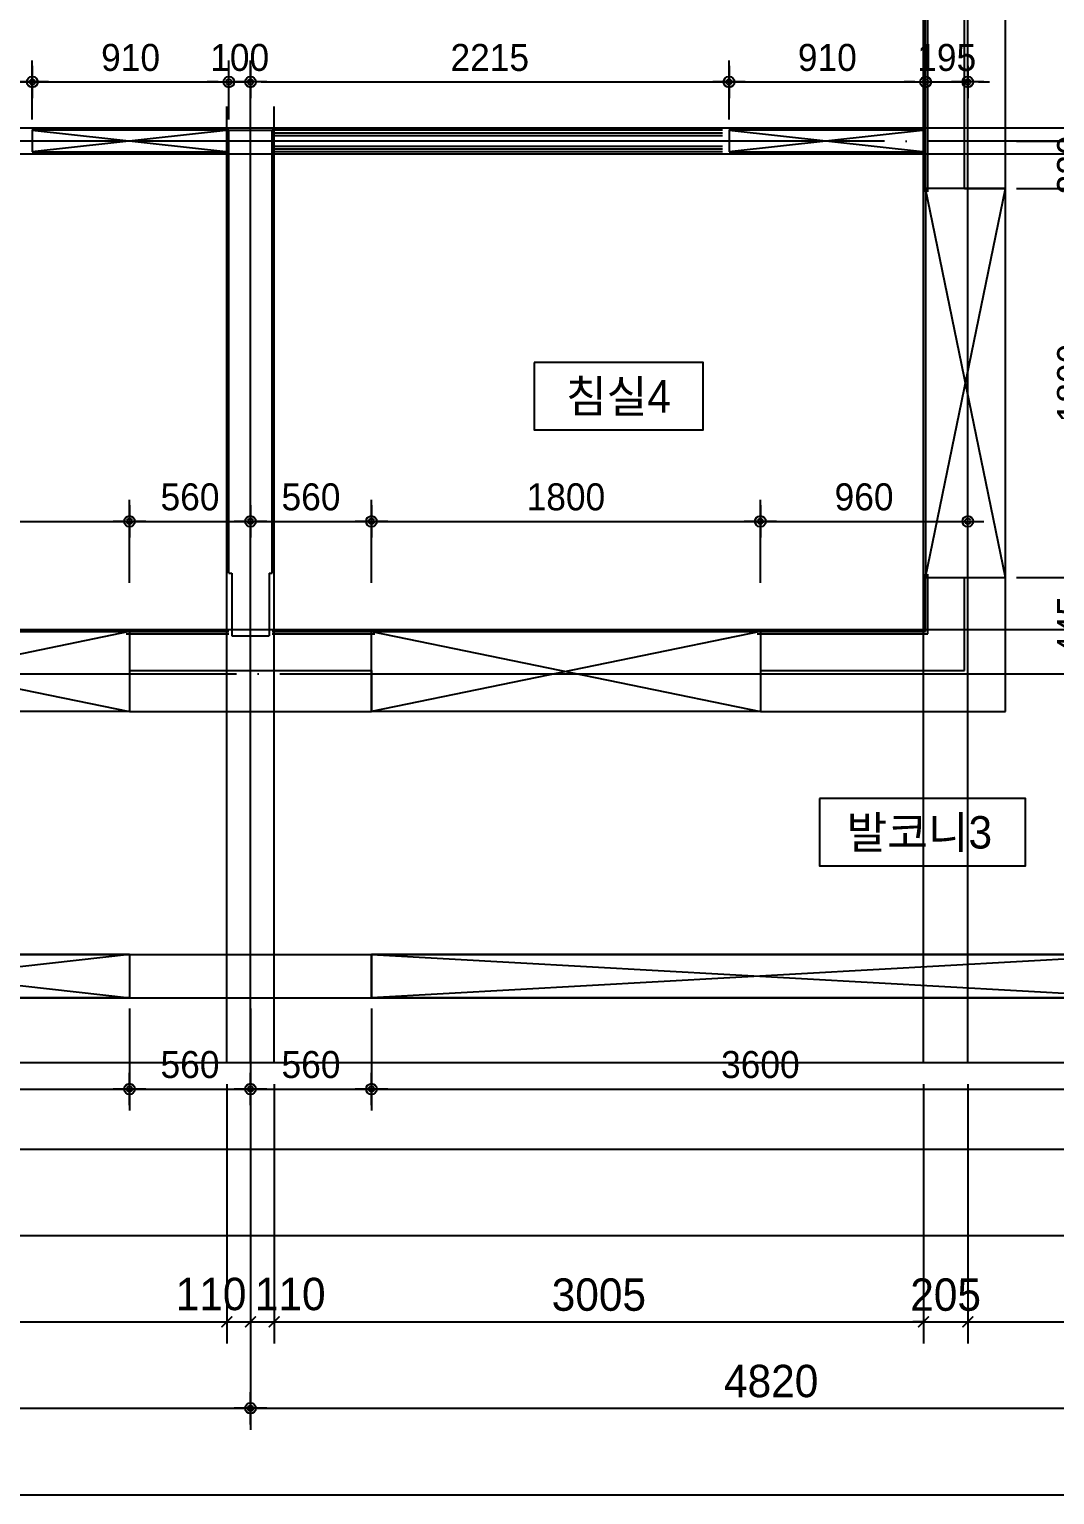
# Model space of a CAD drawing. Header units: millimetres. Extents: x 0 to 92204, y -190080 to 23760.
# Drawn here: x 24205 to 28951, y -183313 to -176531 of the extents above; entities that cross this region are included whole.
import ezdxf
from ezdxf.enums import TextEntityAlignment as Align

# ---------------------------------------------------------------- set-up
doc = ezdxf.new("R2010")
doc.units = ezdxf.units.MM
doc.header["$LTSCALE"] = 100
doc.linetypes.add('AUDIT_D_220706163347-0', pattern=[0])
doc.linetypes.add('CEN', pattern=[62, 60, -1, 0, -1])
doc.layers.get('defpoints').update_dxf_attribs({"color": 139})
for name, color, linetype in [('AA-XXXX-DIMS', 7, 'Continuous'), ('CEN_CON', 1, 'CEN'), ('CEN_WALL', 12, 'CEN'), ('CONC', 2, 'Continuous'), ('DIM', 7, 'AUDIT_D_220706163347-0'), ('ELE3_CON', 7, 'Continuous'), ('MC', 135, 'Continuous'), ('WAL', 3, 'Continuous'), ('WAL_DRY', 7, 'Continuous'), ('실명', 3, 'AUDIT_D_220706163347-0'), ('실명박스', 7, 'AUDIT_D_220706163347-0'), ('창호-open', 4, 'Continuous')]:
    doc.layers.add(name, color=color, linetype=linetype)
doc.styles.add('HAUD01', font='Dotum.ttf')
doc.styles.add('돋움', font='Dotum.ttf')
doc.styles.add('맑은고딕', font='malgun.ttf', dxfattribs={"width": 0.9})
doc.dimstyles.new('DIM-50', dxfattribs={"dimscale": 50, "dimtxt": 3, "dimasz": 1, "dimexe": 2, "dimexo": 2, "dimgap": 1, "dimtad": 1, "dimdec": 0, "dimzin": 0, "dimdsep": 46, "dimtxsty": '맑은고딕', "dimblk1": 'DIMDOT', "dimblk2": 'DIMDOT', "dimsah": 1, "dimcen": 0.09, "dimdle": 2, "dimclrd": 7, "dimclre": 7, "dimclrt": 3, "dimadec": 0, "dimazin": 0, "dimtfac": 1, "dimtdec": 0, "dimtix": 1, "dimtmove": 2, "dimatfit": 3, "dimldrblk": 'DIMDOT', "dimfxl": 1, "dimtolj": 1, "dimtzin": 0, "dimarcsym": 0})
doc.dimstyles.new('MCDIM-50', dxfattribs={"dimscale": 50, "dimtxt": 3, "dimasz": 1, "dimexe": 2, "dimexo": 2, "dimgap": 1, "dimtad": 1, "dimdec": 0, "dimzin": 0, "dimdsep": 46, "dimtxsty": '맑은고딕', "dimblk1": 'ARCHTICK', "dimblk2": 'ARCHTICK', "dimsah": 1, "dimcen": 0.09, "dimdle": 2, "dimclrd": 7, "dimclre": 7, "dimclrt": 3, "dimadec": 0, "dimazin": 0, "dimtfac": 1, "dimtdec": 0, "dimtix": 1, "dimtmove": 2, "dimatfit": 3, "dimldrblk": 'ARCHTICK', "dimfxl": 1, "dimtolj": 1, "dimtzin": 0, "dimarcsym": 0})
doc.dimstyles.new('내부100', dxfattribs={"dimscale": 50, "dimtxt": 2.5, "dimasz": 1, "dimexe": 2, "dimexo": 1, "dimgap": 1, "dimtad": 1, "dimdec": 0, "dimzin": 0, "dimdsep": 46, "dimtxsty": '돋움', "dimblk1": 'DIMDOT', "dimblk2": 'DIMDOT', "dimsah": 1, "dimcen": 0.09, "dimdle": 2, "dimclrd": 7, "dimclre": 7, "dimclrt": 3, "dimadec": 0, "dimazin": 0, "dimtfac": 1, "dimtdec": 0, "dimtix": 1, "dimtmove": 2, "dimatfit": 3, "dimldrblk": 'DIMDOT', "dimfxl": 1, "dimtolj": 1, "dimtzin": 0, "dimarcsym": 0})

# ---------------------------------------------------------------- blocks, each defined once
blk = doc.blocks.new('U-131B(기본)', base_point=(-85340.5, -187585.7))
at = {"layer": 'CEN_CON'}
for p, q in [((-64645.5, -187885.7), (-64645.5, -183460.7)), ((-70710.5, -187585.7), (-55510.5, -187585.7))]:
    blk.add_line(p, q, dxfattribs=at)
at = {"layer": 'CEN_WALL'}
for p, q in [((-61325.5, -187885.7), (-61325.5, -178535.7)), ((-55510.5, -183620.7), (-70710.5, -183620.7)), ((-70710.5, -186085.7), (-55510.5, -186085.7))]:
    blk.add_line(p, q, dxfattribs=at)
at = {"layer": 'CONC'}
for p, q in [((-64745.5, -185620.7), (-64745.5, -183570.7)), ((-64745.5, -183570.7), (-64545.5, -183570.7)), ((-64545.5, -185620.7), (-64545.5, -183570.7)), ((-64745.5, -185620.7), (-64732.5, -185620.7)), ((-64732.5, -185620.7), (-64732.5, -185910.7)), ((-64558.5, -185620.7), (-64558.5, -185910.7)), ((-64558.5, -185620.7), (-64545.5, -185620.7)), ((-64732.5, -185910.7), (-64558.5, -185910.7)), ((-65205.5, -187385.7), (-64085.5, -187385.7)), ((-65205.5, -187385.7), (-65205.5, -187585.7)), ((-64085.5, -187385.7), (-64085.5, -187585.7)), ((-65205.5, -187585.7), (-64085.5, -187585.7))]:
    blk.add_line(p, q, dxfattribs=at)
at = {"layer": 'ELE3_CON'}
for p, q in [((-65205.5, -187385.7), (-67005.5, -187385.7)), ((-60485.5, -187385.7), (-64085.5, -187385.7))]:
    blk.add_line(p, q, dxfattribs=at)
at = {"layer": 'MC'}
for p, q in [((-61530.5, -187885.7), (-61530.5, -178535.7)), ((-64755.5, -187885.7), (-64755.5, -183460.7)), ((-64535.5, -187885.7), (-64535.5, -183460.7)), ((-55510.5, -183560.7), (-70710.5, -183560.7)), ((-55510.5, -183680.7), (-70710.5, -183680.7)), ((-70710.5, -185880.7), (-55510.5, -185880.7))]:
    blk.add_line(p, q, dxfattribs=at)
at = {"layer": 'WAL'}
for p, q in [((-61340.5, -183840.7), (-61340.5, -181550.7)), ((-61150.5, -183840.7), (-61150.5, -181550.7)), ((-61340.5, -183840.7), (-61150.5, -183840.7)), ((-61340.5, -186070.7), (-61340.5, -185640.7)), ((-61340.5, -185640.7), (-61150.5, -185640.7)), ((-61150.5, -186260.7), (-61150.5, -185640.7)), ((-65205.5, -186070.7), (-64085.5, -186070.7)), ((-65205.5, -186070.7), (-65205.5, -186260.7)), ((-64085.5, -186070.7), (-64085.5, -186260.7)), ((-62285.5, -186070.7), (-61340.5, -186070.7)), ((-62285.5, -186070.7), (-62285.5, -186260.7)), ((-65205.5, -186260.7), (-64085.5, -186260.7)), ((-62285.5, -186260.7), (-61150.5, -186260.7))]:
    blk.add_line(p, q, dxfattribs=at)
at = {"layer": 'WAL_DRY'}
for p, q in [((-61520.5, -183855.7), (-61520.5, -181535.7)), ((-61510.5, -183855.7), (-61510.5, -181535.7)), ((-62460.5, -183570.7), (-64545.5, -183570.7)), ((-62460.5, -183583.2), (-64545.5, -183583.2)), ((-62460.5, -183595.7), (-64545.5, -183595.7)), ((-62460.5, -183645.7), (-64545.5, -183645.7)), ((-62460.5, -183658.2), (-64545.5, -183658.2)), ((-62460.5, -183670.7), (-64545.5, -183670.7)), ((-61520.5, -185890.7), (-61520.5, -185625.7)), ((-61510.5, -185900.7), (-61510.5, -185625.7)), ((-65220.5, -185890.7), (-64745.5, -185890.7)), ((-65220.5, -185900.7), (-64745.5, -185900.7)), ((-64545.5, -185890.7), (-64070.5, -185890.7)), ((-64545.5, -185900.7), (-64070.5, -185900.7)), ((-62300.5, -185890.7), (-61520.5, -185890.7)), ((-62300.5, -185900.7), (-61510.5, -185900.7))]:
    blk.add_line(p, q, dxfattribs=at)
blk = doc.blocks.new('DIMDOT')
at = {"layer": 'AA-XXXX-DIMS'}
for p, q in [((0, -1.5), (0, 1.5)), ((-1.5, 0), (1.5, 0))]:
    blk.add_line(p, q, dxfattribs=at)
for radius in [0.5, 0.25]:
    blk.add_circle((0, 0), radius, dxfattribs=at)
blk = doc.blocks.new('*D2545')
at = {"layer": 'defpoints', "color": 0, "transparency": 16777216}
for p in [(22358.8, -205073.2), (25228.8, -205073.2), (25228.8, -206673.2)]:
    blk.add_point(p, dxfattribs=at)
at = {"layer": 'DIM', "color": 7, "lineweight": -2, "transparency": 16777216}
for p, q in [((22358.8, -205173.2), (22358.8, -206773.2)), ((25228.8, -205173.2), (25228.8, -206773.2)), ((22408.8, -206673.2), (25178.8, -206673.2))]:
    blk.add_line(p, q, dxfattribs=at)
at = {"layer": 'DIM', "color": 7, "lineweight": -2, "transparency": 16777216, "xscale": 50, "yscale": 50, "zscale": 50, "rotation": 180}
blk.add_blockref('DIMDOT', (22358.8, -206673.2), dxfattribs=at)
at = {"layer": 'DIM', "color": 7, "lineweight": -2, "transparency": 16777216, "xscale": 50, "yscale": 50, "zscale": 50}
blk.add_blockref('DIMDOT', (25228.8, -206673.2), dxfattribs=at)
at = {"layer": 'DIM', "color": 3, "transparency": 16777216, "insert": (23793.8, -206548.1), "char_height": 150, "attachment_point": 5, "style": 'HAUD01'}
blk.add_mtext('\\A1;2870', dxfattribs=at)
blk = doc.blocks.new('*D2546')
at = {"layer": 'defpoints', "color": 0, "transparency": 16777216}
for p in [(25228.8, -205073.2), (30048.8, -205073.2), (30048.8, -206673.2)]:
    blk.add_point(p, dxfattribs=at)
at = {"layer": 'DIM', "color": 7, "lineweight": -2, "transparency": 16777216}
for p, q in [((25228.8, -205173.2), (25228.8, -206773.2)), ((30048.8, -205173.2), (30048.8, -206773.2)), ((25278.8, -206673.2), (29998.8, -206673.2))]:
    blk.add_line(p, q, dxfattribs=at)
at = {"layer": 'DIM', "color": 7, "lineweight": -2, "transparency": 16777216, "xscale": 50, "yscale": 50, "zscale": 50, "rotation": 180}
blk.add_blockref('DIMDOT', (25228.8, -206673.2), dxfattribs=at)
at = {"layer": 'DIM', "color": 7, "lineweight": -2, "transparency": 16777216, "xscale": 50, "yscale": 50, "zscale": 50}
blk.add_blockref('DIMDOT', (30048.8, -206673.2), dxfattribs=at)
at = {"layer": 'DIM', "color": 3, "transparency": 16777216, "insert": (27638.8, -206548.1), "char_height": 150, "attachment_point": 5, "style": 'HAUD01'}
blk.add_mtext('\\A1;4820', dxfattribs=at)
blk = doc.blocks.new('*D2548')
at = {"layer": 'defpoints', "color": 0, "transparency": 16777216}
for p in [(4533.8, -205073.2), (30048.8, -205073.2), (30048.8, -207073.2)]:
    blk.add_point(p, dxfattribs=at)
at = {"layer": 'DIM', "color": 7, "lineweight": -2, "transparency": 16777216}
for p, q in [((4533.8, -205173.2), (4533.8, -207173.2)), ((30048.8, -205173.2), (30048.8, -207173.2)), ((4583.8, -207073.2), (29998.8, -207073.2))]:
    blk.add_line(p, q, dxfattribs=at)
at = {"layer": 'DIM', "color": 7, "lineweight": -2, "transparency": 16777216, "xscale": 50, "yscale": 50, "zscale": 50, "rotation": 180}
blk.add_blockref('DIMDOT', (4533.8, -207073.2), dxfattribs=at)
at = {"layer": 'DIM', "color": 7, "lineweight": -2, "transparency": 16777216, "xscale": 50, "yscale": 50, "zscale": 50}
blk.add_blockref('DIMDOT', (30048.8, -207073.2), dxfattribs=at)
at = {"layer": 'DIM', "color": 3, "transparency": 16777216, "insert": (17291.3, -206948.1), "char_height": 150, "attachment_point": 5, "style": 'HAUD01'}
blk.add_mtext('\\A1;25515', dxfattribs=at)
blk = doc.blocks.new('_ArchTick')
at = {"color": 0, "linetype": 'ByBlock', "const_width": 0.15}
blk.add_lwpolyline([(-0.5, -0.5), (0.5, 0.5)], dxfattribs=at)
blk = doc.blocks.new('*D2562')
at = {"layer": 'defpoints', "color": 0, "linetype": 'ByBlock', "transparency": 16777216}
for p in [(22418.8, -205073.2), (25118.8, -205073.2), (25118.8, -206273.2)]:
    blk.add_point(p, dxfattribs=at)
at = {"layer": 'DIM', "color": 7, "linetype": 'ByBlock', "lineweight": -2, "transparency": 16777216}
for p, q in [((22418.8, -205173.2), (22418.8, -206373.2)), ((25118.8, -205173.2), (25118.8, -206373.2)), ((22318.8, -206273.2), (25218.8, -206273.2))]:
    blk.add_line(p, q, dxfattribs=at)
at = {"layer": 'DIM', "color": 7, "linetype": 'ByBlock', "lineweight": -2, "transparency": 16777216, "xscale": 50, "yscale": 50, "zscale": 50, "rotation": 180}
blk.add_blockref('_ArchTick', (22418.8, -206273.2), dxfattribs=at)
at = {"layer": 'DIM', "color": 7, "linetype": 'ByBlock', "lineweight": -2, "transparency": 16777216, "xscale": 50, "yscale": 50, "zscale": 50}
blk.add_blockref('_ArchTick', (25118.8, -206273.2), dxfattribs=at)
at = {"layer": 'DIM', "color": 3, "linetype": 'ByBlock', "transparency": 16777216, "insert": (23768.8, -206148.1), "char_height": 150, "attachment_point": 5, "style": 'HAUD01'}
blk.add_mtext('\\A1;2700', dxfattribs=at)
blk = doc.blocks.new('*D2563')
at = {"layer": 'defpoints', "color": 0, "linetype": 'ByBlock', "transparency": 16777216}
for p in [(25118.8, -205073.2), (25228.8, -205073.2), (25228.8, -206273.2)]:
    blk.add_point(p, dxfattribs=at)
at = {"layer": 'DIM', "color": 7, "linetype": 'ByBlock', "lineweight": -2, "transparency": 16777216}
for p, q in [((25118.8, -205173.2), (25118.8, -206373.2)), ((25228.8, -205173.2), (25228.8, -206373.2)), ((25018.8, -206273.2), (25328.8, -206273.2))]:
    blk.add_line(p, q, dxfattribs=at)
at = {"layer": 'DIM', "color": 7, "linetype": 'ByBlock', "lineweight": -2, "transparency": 16777216, "xscale": 50, "yscale": 50, "zscale": 50, "rotation": 180}
blk.add_blockref('_ArchTick', (25118.8, -206273.2), dxfattribs=at)
at = {"layer": 'DIM', "color": 7, "linetype": 'ByBlock', "lineweight": -2, "transparency": 16777216, "xscale": 50, "yscale": 50, "zscale": 50}
blk.add_blockref('_ArchTick', (25228.8, -206273.2), dxfattribs=at)
at = {"layer": 'DIM', "color": 3, "linetype": 'ByBlock', "transparency": 16777216, "insert": (25046.3, -206145.3), "char_height": 150, "attachment_point": 5, "style": 'HAUD01'}
blk.add_mtext('\\A1;110', dxfattribs=at)
blk = doc.blocks.new('*D2564')
at = {"layer": 'defpoints', "color": 0, "linetype": 'ByBlock', "transparency": 16777216}
for p in [(25228.8, -205073.2), (25338.8, -205073.2), (25338.8, -206273.2)]:
    blk.add_point(p, dxfattribs=at)
at = {"layer": 'DIM', "color": 7, "linetype": 'ByBlock', "lineweight": -2, "transparency": 16777216}
for p, q in [((25228.8, -205173.2), (25228.8, -206373.2)), ((25338.8, -205173.2), (25338.8, -206373.2)), ((25128.8, -206273.2), (25438.8, -206273.2))]:
    blk.add_line(p, q, dxfattribs=at)
at = {"layer": 'DIM', "color": 7, "linetype": 'ByBlock', "lineweight": -2, "transparency": 16777216, "xscale": 50, "yscale": 50, "zscale": 50, "rotation": 180}
blk.add_blockref('_ArchTick', (25228.8, -206273.2), dxfattribs=at)
at = {"layer": 'DIM', "color": 7, "linetype": 'ByBlock', "lineweight": -2, "transparency": 16777216, "xscale": 50, "yscale": 50, "zscale": 50}
blk.add_blockref('_ArchTick', (25338.8, -206273.2), dxfattribs=at)
at = {"layer": 'DIM', "color": 3, "linetype": 'ByBlock', "transparency": 16777216, "insert": (25412.7, -206145.3), "char_height": 150, "attachment_point": 5, "style": 'HAUD01'}
blk.add_mtext('\\A1;110', dxfattribs=at)
blk = doc.blocks.new('*D2565')
at = {"layer": 'defpoints', "color": 0, "linetype": 'ByBlock', "transparency": 16777216}
for p in [(25338.8, -205073.2), (28343.8, -205073.2), (28343.8, -206273.2)]:
    blk.add_point(p, dxfattribs=at)
at = {"layer": 'DIM', "color": 7, "linetype": 'ByBlock', "lineweight": -2, "transparency": 16777216}
for p, q in [((25338.8, -205173.2), (25338.8, -206373.2)), ((28343.8, -205173.2), (28343.8, -206373.2)), ((25238.8, -206273.2), (28443.8, -206273.2))]:
    blk.add_line(p, q, dxfattribs=at)
at = {"layer": 'DIM', "color": 7, "linetype": 'ByBlock', "lineweight": -2, "transparency": 16777216, "xscale": 50, "yscale": 50, "zscale": 50, "rotation": 180}
blk.add_blockref('_ArchTick', (25338.8, -206273.2), dxfattribs=at)
at = {"layer": 'DIM', "color": 7, "linetype": 'ByBlock', "lineweight": -2, "transparency": 16777216, "xscale": 50, "yscale": 50, "zscale": 50}
blk.add_blockref('_ArchTick', (28343.8, -206273.2), dxfattribs=at)
at = {"layer": 'DIM', "color": 3, "linetype": 'ByBlock', "transparency": 16777216, "insert": (26841.3, -206148.1), "char_height": 150, "attachment_point": 5, "style": 'HAUD01'}
blk.add_mtext('\\A1;3005', dxfattribs=at)
blk = doc.blocks.new('*D2566')
at = {"layer": 'defpoints', "color": 0, "linetype": 'ByBlock', "transparency": 16777216}
for p in [(28343.8, -205073.2), (28548.8, -205073.2), (28548.8, -206273.2)]:
    blk.add_point(p, dxfattribs=at)
at = {"layer": 'DIM', "color": 7, "linetype": 'ByBlock', "lineweight": -2, "transparency": 16777216}
for p, q in [((28343.8, -205173.2), (28343.8, -206373.2)), ((28548.8, -205173.2), (28548.8, -206373.2)), ((28343.8, -206273.2), (28293.8, -206273.2)), ((28343.8, -206273.2), (28548.8, -206273.2)), ((28548.8, -206273.2), (28598.8, -206273.2))]:
    blk.add_line(p, q, dxfattribs=at)
at = {"layer": 'DIM', "color": 7, "linetype": 'ByBlock', "lineweight": -2, "transparency": 16777216, "xscale": 50, "yscale": 50, "zscale": 50}
blk.add_blockref('_ArchTick', (28343.8, -206273.2), dxfattribs=at)
at = {"layer": 'DIM', "color": 7, "linetype": 'ByBlock', "lineweight": -2, "transparency": 16777216, "xscale": 50, "yscale": 50, "zscale": 50, "rotation": 180}
blk.add_blockref('_ArchTick', (28548.8, -206273.2), dxfattribs=at)
at = {"layer": 'DIM', "color": 3, "linetype": 'ByBlock', "transparency": 16777216, "insert": (28446.3, -206148.1), "char_height": 150, "attachment_point": 5, "style": 'HAUD01'}
blk.add_mtext('\\A1;205', dxfattribs=at)
blk = doc.blocks.new('*D2567')
at = {"layer": 'defpoints', "color": 0, "linetype": 'ByBlock', "transparency": 16777216}
for p in [(28548.8, -205073.2), (30048.8, -205073.2), (30048.8, -206273.2)]:
    blk.add_point(p, dxfattribs=at)
at = {"layer": 'DIM', "color": 7, "linetype": 'ByBlock', "lineweight": -2, "transparency": 16777216}
for p, q in [((28548.8, -205173.2), (28548.8, -206373.2)), ((30048.8, -205173.2), (30048.8, -206373.2)), ((28448.8, -206273.2), (30148.8, -206273.2))]:
    blk.add_line(p, q, dxfattribs=at)
at = {"layer": 'DIM', "color": 7, "linetype": 'ByBlock', "lineweight": -2, "transparency": 16777216, "xscale": 50, "yscale": 50, "zscale": 50, "rotation": 180}
blk.add_blockref('_ArchTick', (28548.8, -206273.2), dxfattribs=at)
at = {"layer": 'DIM', "color": 7, "linetype": 'ByBlock', "lineweight": -2, "transparency": 16777216, "xscale": 50, "yscale": 50, "zscale": 50}
blk.add_blockref('_ArchTick', (30048.8, -206273.2), dxfattribs=at)
at = {"layer": 'DIM', "color": 3, "linetype": 'ByBlock', "transparency": 16777216, "insert": (29298.8, -206148.1), "char_height": 150, "attachment_point": 5, "style": 'HAUD01'}
blk.add_mtext('\\A1;1500', dxfattribs=at)
blk = doc.blocks.new('*D1382')
at = {"layer": 'defpoints', "color": 0, "transparency": 16777216}
for p in [(22868.8, -181013.2), (24668.8, -181013.2), (24668.8, -181435.6)]:
    blk.add_point(p, dxfattribs=at)
at = {"layer": 'DIM', "color": 7, "lineweight": -2, "transparency": 16777216}
for p, q in [((22868.8, -181063.2), (22868.8, -181535.6)), ((24668.8, -181063.2), (24668.8, -181535.6)), ((22918.8, -181435.6), (24618.8, -181435.6))]:
    blk.add_line(p, q, dxfattribs=at)
at = {"layer": 'DIM', "color": 7, "lineweight": -2, "transparency": 16777216, "xscale": 50, "yscale": 50, "zscale": 50, "rotation": 180}
blk.add_blockref('DIMDOT', (22868.8, -181435.6), dxfattribs=at)
at = {"layer": 'DIM', "color": 7, "lineweight": -2, "transparency": 16777216, "xscale": 50, "yscale": 50, "zscale": 50}
blk.add_blockref('DIMDOT', (24668.8, -181435.6), dxfattribs=at)
at = {"layer": 'DIM', "color": 3, "transparency": 16777216, "insert": (23768.8, -181323), "char_height": 125, "attachment_point": 5, "style": '돋움'}
blk.add_mtext('\\A1;1800', dxfattribs=at)
blk = doc.blocks.new('*D1383')
at = {"layer": 'defpoints', "color": 0, "transparency": 16777216}
for p in [(24668.8, -181013.2), (25228.8, -181013.2), (25228.8, -181435.6)]:
    blk.add_point(p, dxfattribs=at)
at = {"layer": 'DIM', "color": 7, "lineweight": -2, "transparency": 16777216}
for p, q in [((24668.8, -181063.2), (24668.8, -181535.6)), ((25228.8, -181063.2), (25228.8, -181535.6)), ((24718.8, -181435.6), (25178.8, -181435.6))]:
    blk.add_line(p, q, dxfattribs=at)
at = {"layer": 'DIM', "color": 7, "lineweight": -2, "transparency": 16777216, "xscale": 50, "yscale": 50, "zscale": 50, "rotation": 180}
blk.add_blockref('DIMDOT', (24668.8, -181435.6), dxfattribs=at)
at = {"layer": 'DIM', "color": 7, "lineweight": -2, "transparency": 16777216, "xscale": 50, "yscale": 50, "zscale": 50}
blk.add_blockref('DIMDOT', (25228.8, -181435.6), dxfattribs=at)
at = {"layer": 'DIM', "color": 3, "transparency": 16777216, "insert": (24948.8, -181323), "char_height": 125, "attachment_point": 5, "style": '돋움'}
blk.add_mtext('\\A1;560', dxfattribs=at)
blk = doc.blocks.new('*D1384')
at = {"layer": 'defpoints', "color": 0, "transparency": 16777216}
for p in [(25228.8, -181013.2), (25788.8, -181013.2), (25788.8, -181435.6)]:
    blk.add_point(p, dxfattribs=at)
at = {"layer": 'DIM', "color": 7, "lineweight": -2, "transparency": 16777216}
for p, q in [((25228.8, -181063.2), (25228.8, -181535.6)), ((25788.8, -181063.2), (25788.8, -181535.6)), ((25278.8, -181435.6), (25738.8, -181435.6))]:
    blk.add_line(p, q, dxfattribs=at)
at = {"layer": 'DIM', "color": 7, "lineweight": -2, "transparency": 16777216, "xscale": 50, "yscale": 50, "zscale": 50, "rotation": 180}
blk.add_blockref('DIMDOT', (25228.8, -181435.6), dxfattribs=at)
at = {"layer": 'DIM', "color": 7, "lineweight": -2, "transparency": 16777216, "xscale": 50, "yscale": 50, "zscale": 50}
blk.add_blockref('DIMDOT', (25788.8, -181435.6), dxfattribs=at)
at = {"layer": 'DIM', "color": 3, "transparency": 16777216, "insert": (25508.8, -181323), "char_height": 125, "attachment_point": 5, "style": '돋움'}
blk.add_mtext('\\A1;560', dxfattribs=at)
blk = doc.blocks.new('*D1385')
at = {"layer": 'defpoints', "color": 0, "transparency": 16777216}
for p in [(25788.8, -181013.2), (29388.8, -181013.2), (29388.8, -181435.6)]:
    blk.add_point(p, dxfattribs=at)
at = {"layer": 'DIM', "color": 7, "lineweight": -2, "transparency": 16777216}
for p, q in [((25788.8, -181063.2), (25788.8, -181535.6)), ((29388.8, -181063.2), (29388.8, -181535.6)), ((25838.8, -181435.6), (29338.8, -181435.6))]:
    blk.add_line(p, q, dxfattribs=at)
at = {"layer": 'DIM', "color": 7, "lineweight": -2, "transparency": 16777216, "xscale": 50, "yscale": 50, "zscale": 50, "rotation": 180}
blk.add_blockref('DIMDOT', (25788.8, -181435.6), dxfattribs=at)
at = {"layer": 'DIM', "color": 7, "lineweight": -2, "transparency": 16777216, "xscale": 50, "yscale": 50, "zscale": 50}
blk.add_blockref('DIMDOT', (29388.8, -181435.6), dxfattribs=at)
at = {"layer": 'DIM', "color": 3, "transparency": 16777216, "insert": (27588.8, -181323), "char_height": 125, "attachment_point": 5, "style": '돋움'}
blk.add_mtext('\\A1;3600', dxfattribs=at)
blk = doc.blocks.new('*D1403')
at = {"layer": 'defpoints', "color": 0, "transparency": 16777216}
for p in [(24668.8, -178808.1), (22868.8, -179143.2), (24668.8, -179143.2)]:
    blk.add_point(p, dxfattribs=at)
at = {"layer": 'DIM', "color": 7, "lineweight": -2, "transparency": 16777216}
for p, q in [((22868.8, -179093.2), (22868.8, -178708.1)), ((24668.8, -179093.2), (24668.8, -178708.1)), ((22918.8, -178808.1), (24618.8, -178808.1))]:
    blk.add_line(p, q, dxfattribs=at)
at = {"layer": 'DIM', "color": 7, "lineweight": -2, "transparency": 16777216, "xscale": 50, "yscale": 50, "zscale": 50, "rotation": 180}
blk.add_blockref('DIMDOT', (22868.8, -178808.1), dxfattribs=at)
at = {"layer": 'DIM', "color": 7, "lineweight": -2, "transparency": 16777216, "xscale": 50, "yscale": 50, "zscale": 50}
blk.add_blockref('DIMDOT', (24668.8, -178808.1), dxfattribs=at)
at = {"layer": 'DIM', "color": 3, "transparency": 16777216, "insert": (23768.8, -178695.5), "char_height": 125, "attachment_point": 5, "style": '돋움'}
blk.add_mtext('\\A1;1800', dxfattribs=at)
blk = doc.blocks.new('*D1404')
at = {"layer": 'defpoints', "color": 0, "transparency": 16777216}
for p in [(25228.8, -178808.1), (24668.8, -179143.2), (25228.8, -179143.2)]:
    blk.add_point(p, dxfattribs=at)
at = {"layer": 'DIM', "color": 7, "lineweight": -2, "transparency": 16777216}
for p, q in [((24668.8, -179093.2), (24668.8, -178708.1)), ((25228.8, -179093.2), (25228.8, -178708.1)), ((24718.8, -178808.1), (25178.8, -178808.1))]:
    blk.add_line(p, q, dxfattribs=at)
at = {"layer": 'DIM', "color": 7, "lineweight": -2, "transparency": 16777216, "xscale": 50, "yscale": 50, "zscale": 50, "rotation": 180}
blk.add_blockref('DIMDOT', (24668.8, -178808.1), dxfattribs=at)
at = {"layer": 'DIM', "color": 7, "lineweight": -2, "transparency": 16777216, "xscale": 50, "yscale": 50, "zscale": 50}
blk.add_blockref('DIMDOT', (25228.8, -178808.1), dxfattribs=at)
at = {"layer": 'DIM', "color": 3, "transparency": 16777216, "insert": (24948.8, -178695.5), "char_height": 125, "attachment_point": 5, "style": '돋움'}
blk.add_mtext('\\A1;560', dxfattribs=at)
blk = doc.blocks.new('*D1405')
at = {"layer": 'defpoints', "color": 0, "transparency": 16777216}
for p in [(25788.8, -178808.1), (25228.8, -179143.2), (25788.8, -179143.2)]:
    blk.add_point(p, dxfattribs=at)
at = {"layer": 'DIM', "color": 7, "lineweight": -2, "transparency": 16777216}
for p, q in [((25228.8, -179093.2), (25228.8, -178708.1)), ((25788.8, -179093.2), (25788.8, -178708.1)), ((25278.8, -178808.1), (25738.8, -178808.1))]:
    blk.add_line(p, q, dxfattribs=at)
at = {"layer": 'DIM', "color": 7, "lineweight": -2, "transparency": 16777216, "xscale": 50, "yscale": 50, "zscale": 50, "rotation": 180}
blk.add_blockref('DIMDOT', (25228.8, -178808.1), dxfattribs=at)
at = {"layer": 'DIM', "color": 7, "lineweight": -2, "transparency": 16777216, "xscale": 50, "yscale": 50, "zscale": 50}
blk.add_blockref('DIMDOT', (25788.8, -178808.1), dxfattribs=at)
at = {"layer": 'DIM', "color": 3, "transparency": 16777216, "insert": (25508.8, -178695.5), "char_height": 125, "attachment_point": 5, "style": '돋움'}
blk.add_mtext('\\A1;560', dxfattribs=at)
blk = doc.blocks.new('*D1406')
at = {"layer": 'defpoints', "color": 0, "transparency": 16777216}
for p in [(27588.8, -178808.1), (25788.8, -179143.2), (27588.8, -179143.2)]:
    blk.add_point(p, dxfattribs=at)
at = {"layer": 'DIM', "color": 7, "lineweight": -2, "transparency": 16777216}
for p, q in [((25788.8, -179093.2), (25788.8, -178708.1)), ((27588.8, -179093.2), (27588.8, -178708.1)), ((25838.8, -178808.1), (27538.8, -178808.1))]:
    blk.add_line(p, q, dxfattribs=at)
at = {"layer": 'DIM', "color": 7, "lineweight": -2, "transparency": 16777216, "xscale": 50, "yscale": 50, "zscale": 50, "rotation": 180}
blk.add_blockref('DIMDOT', (25788.8, -178808.1), dxfattribs=at)
at = {"layer": 'DIM', "color": 7, "lineweight": -2, "transparency": 16777216, "xscale": 50, "yscale": 50, "zscale": 50}
blk.add_blockref('DIMDOT', (27588.8, -178808.1), dxfattribs=at)
at = {"layer": 'DIM', "color": 3, "transparency": 16777216, "insert": (26688.8, -178695.5), "char_height": 125, "attachment_point": 5, "style": '돋움'}
blk.add_mtext('\\A1;1800', dxfattribs=at)
blk = doc.blocks.new('*D1407')
at = {"layer": 'defpoints', "color": 0, "transparency": 16777216}
for p in [(28548.8, -178808.1), (27588.8, -179143.2), (28548.8, -179143.2)]:
    blk.add_point(p, dxfattribs=at)
at = {"layer": 'DIM', "color": 7, "lineweight": -2, "transparency": 16777216}
for p, q in [((27588.8, -179093.2), (27588.8, -178708.1)), ((28548.8, -179093.2), (28548.8, -178708.1)), ((27638.8, -178808.1), (28498.8, -178808.1))]:
    blk.add_line(p, q, dxfattribs=at)
at = {"layer": 'DIM', "color": 7, "lineweight": -2, "transparency": 16777216, "xscale": 50, "yscale": 50, "zscale": 50, "rotation": 180}
blk.add_blockref('DIMDOT', (27588.8, -178808.1), dxfattribs=at)
at = {"layer": 'DIM', "color": 7, "lineweight": -2, "transparency": 16777216, "xscale": 50, "yscale": 50, "zscale": 50}
blk.add_blockref('DIMDOT', (28548.8, -178808.1), dxfattribs=at)
at = {"layer": 'DIM', "color": 3, "transparency": 16777216, "insert": (28068.8, -178695.5), "char_height": 125, "attachment_point": 5, "style": '돋움'}
blk.add_mtext('\\A1;960', dxfattribs=at)
blk = doc.blocks.new('*D1457')
at = {"layer": 'defpoints', "color": 0, "transparency": 16777216}
for p in [(24218.8, -176774.3), (22358.8, -176998.2), (24218.8, -176998.2)]:
    blk.add_point(p, dxfattribs=at)
at = {"layer": 'DIM', "color": 7, "lineweight": -2, "transparency": 16777216}
for p, q in [((22358.8, -176948.2), (22358.8, -176674.3)), ((24218.8, -176948.2), (24218.8, -176674.3)), ((22408.8, -176774.3), (24168.8, -176774.3))]:
    blk.add_line(p, q, dxfattribs=at)
at = {"layer": 'DIM', "color": 7, "lineweight": -2, "transparency": 16777216, "xscale": 50, "yscale": 50, "zscale": 50, "rotation": 180}
blk.add_blockref('DIMDOT', (22358.8, -176774.3), dxfattribs=at)
at = {"layer": 'DIM', "color": 7, "lineweight": -2, "transparency": 16777216, "xscale": 50, "yscale": 50, "zscale": 50}
blk.add_blockref('DIMDOT', (24218.8, -176774.3), dxfattribs=at)
at = {"layer": 'DIM', "color": 3, "transparency": 16777216, "insert": (23288.8, -176661.7), "char_height": 125, "attachment_point": 5, "style": '돋움'}
blk.add_mtext('\\A1;1860', dxfattribs=at)
blk = doc.blocks.new('*D1458')
at = {"layer": 'defpoints', "color": 0, "transparency": 16777216}
for p in [(25128.8, -176774.3), (24218.8, -176998.2), (25128.8, -176998.2)]:
    blk.add_point(p, dxfattribs=at)
at = {"layer": 'DIM', "color": 7, "lineweight": -2, "transparency": 16777216}
for p, q in [((24218.8, -176948.2), (24218.8, -176674.3)), ((25128.8, -176948.2), (25128.8, -176674.3)), ((24268.8, -176774.3), (25078.8, -176774.3))]:
    blk.add_line(p, q, dxfattribs=at)
at = {"layer": 'DIM', "color": 7, "lineweight": -2, "transparency": 16777216, "xscale": 50, "yscale": 50, "zscale": 50, "rotation": 180}
blk.add_blockref('DIMDOT', (24218.8, -176774.3), dxfattribs=at)
at = {"layer": 'DIM', "color": 7, "lineweight": -2, "transparency": 16777216, "xscale": 50, "yscale": 50, "zscale": 50}
blk.add_blockref('DIMDOT', (25128.8, -176774.3), dxfattribs=at)
at = {"layer": 'DIM', "color": 3, "transparency": 16777216, "insert": (24673.8, -176661.7), "char_height": 125, "attachment_point": 5, "style": '돋움'}
blk.add_mtext('\\A1;910', dxfattribs=at)
blk = doc.blocks.new('*D1459')
at = {"layer": 'defpoints', "color": 0, "transparency": 16777216}
for p in [(25228.8, -176774.3), (25128.8, -176998.2), (25228.8, -176998.2)]:
    blk.add_point(p, dxfattribs=at)
at = {"layer": 'DIM', "color": 7, "lineweight": -2, "transparency": 16777216}
for p, q in [((25128.8, -176948.2), (25128.8, -176674.3)), ((25228.8, -176948.2), (25228.8, -176674.3)), ((25078.8, -176774.3), (25028.8, -176774.3)), ((25128.8, -176774.3), (25228.8, -176774.3)), ((25278.8, -176774.3), (25328.8, -176774.3))]:
    blk.add_line(p, q, dxfattribs=at)
at = {"layer": 'DIM', "color": 7, "lineweight": -2, "transparency": 16777216, "xscale": 50, "yscale": 50, "zscale": 50}
blk.add_blockref('DIMDOT', (25128.8, -176774.3), dxfattribs=at)
at = {"layer": 'DIM', "color": 7, "lineweight": -2, "transparency": 16777216, "xscale": 50, "yscale": 50, "zscale": 50, "rotation": 180}
blk.add_blockref('DIMDOT', (25228.8, -176774.3), dxfattribs=at)
at = {"layer": 'DIM', "color": 3, "transparency": 16777216, "insert": (25178.8, -176661.7), "char_height": 125, "attachment_point": 5, "style": '돋움'}
blk.add_mtext('\\A1;100', dxfattribs=at)
blk = doc.blocks.new('*D1460')
at = {"layer": 'defpoints', "color": 0, "transparency": 16777216}
for p in [(27443.8, -176774.3), (25228.8, -176998.2), (27443.8, -176998.2)]:
    blk.add_point(p, dxfattribs=at)
at = {"layer": 'DIM', "color": 7, "lineweight": -2, "transparency": 16777216}
for p, q in [((25228.8, -176948.2), (25228.8, -176674.3)), ((27443.8, -176948.2), (27443.8, -176674.3)), ((25278.8, -176774.3), (27393.8, -176774.3))]:
    blk.add_line(p, q, dxfattribs=at)
at = {"layer": 'DIM', "color": 7, "lineweight": -2, "transparency": 16777216, "xscale": 50, "yscale": 50, "zscale": 50, "rotation": 180}
blk.add_blockref('DIMDOT', (25228.8, -176774.3), dxfattribs=at)
at = {"layer": 'DIM', "color": 7, "lineweight": -2, "transparency": 16777216, "xscale": 50, "yscale": 50, "zscale": 50}
blk.add_blockref('DIMDOT', (27443.8, -176774.3), dxfattribs=at)
at = {"layer": 'DIM', "color": 3, "transparency": 16777216, "insert": (26336.3, -176661.7), "char_height": 125, "attachment_point": 5, "style": '돋움'}
blk.add_mtext('\\A1;2215', dxfattribs=at)
blk = doc.blocks.new('*D1461')
at = {"layer": 'defpoints', "color": 0, "transparency": 16777216}
for p in [(28353.8, -176774.3), (27443.8, -176998.2), (28353.8, -176998.2)]:
    blk.add_point(p, dxfattribs=at)
at = {"layer": 'DIM', "color": 7, "lineweight": -2, "transparency": 16777216}
for p, q in [((27443.8, -176948.2), (27443.8, -176674.3)), ((28353.8, -176948.2), (28353.8, -176674.3)), ((27493.8, -176774.3), (28303.8, -176774.3))]:
    blk.add_line(p, q, dxfattribs=at)
at = {"layer": 'DIM', "color": 7, "lineweight": -2, "transparency": 16777216, "xscale": 50, "yscale": 50, "zscale": 50, "rotation": 180}
blk.add_blockref('DIMDOT', (27443.8, -176774.3), dxfattribs=at)
at = {"layer": 'DIM', "color": 7, "lineweight": -2, "transparency": 16777216, "xscale": 50, "yscale": 50, "zscale": 50}
blk.add_blockref('DIMDOT', (28353.8, -176774.3), dxfattribs=at)
at = {"layer": 'DIM', "color": 3, "transparency": 16777216, "insert": (27898.8, -176661.7), "char_height": 125, "attachment_point": 5, "style": '돋움'}
blk.add_mtext('\\A1;910', dxfattribs=at)
blk = doc.blocks.new('*D1462')
at = {"layer": 'defpoints', "color": 0, "transparency": 16777216}
for p in [(28548.8, -176774.3), (28353.8, -176998.2), (28548.8, -176998.2)]:
    blk.add_point(p, dxfattribs=at)
at = {"layer": 'DIM', "color": 7, "lineweight": -2, "transparency": 16777216}
for p, q in [((28353.8, -176948.2), (28353.8, -176674.3)), ((28548.8, -176948.2), (28548.8, -176674.3)), ((28303.8, -176774.3), (28253.8, -176774.3)), ((28353.8, -176774.3), (28548.8, -176774.3)), ((28598.8, -176774.3), (28648.8, -176774.3))]:
    blk.add_line(p, q, dxfattribs=at)
at = {"layer": 'DIM', "color": 7, "lineweight": -2, "transparency": 16777216, "xscale": 50, "yscale": 50, "zscale": 50}
blk.add_blockref('DIMDOT', (28353.8, -176774.3), dxfattribs=at)
at = {"layer": 'DIM', "color": 7, "lineweight": -2, "transparency": 16777216, "xscale": 50, "yscale": 50, "zscale": 50, "rotation": 180}
blk.add_blockref('DIMDOT', (28548.8, -176774.3), dxfattribs=at)
at = {"layer": 'DIM', "color": 3, "transparency": 16777216, "insert": (28451.3, -176661.7), "char_height": 125, "attachment_point": 5, "style": '돋움'}
blk.add_mtext('\\A1;195', dxfattribs=at)
blk = doc.blocks.new('*D1484')
at = {"layer": 'defpoints', "color": 0, "transparency": 16777216}
for p in [(28723.8, -179068.2), (29138.2, -179068.2), (28723.8, -179513.2)]:
    blk.add_point(p, dxfattribs=at)
at = {"layer": 'DIM', "color": 7, "lineweight": -2, "transparency": 16777216}
for p, q in [((28773.8, -179068.2), (29238.2, -179068.2)), ((29138.2, -179463.2), (29138.2, -179118.2)), ((28773.8, -179513.2), (29238.2, -179513.2))]:
    blk.add_line(p, q, dxfattribs=at)
at = {"layer": 'DIM', "color": 7, "lineweight": -2, "transparency": 16777216, "xscale": 50, "yscale": 50, "zscale": 50}
for p, rotation in [((29138.2, -179068.2), 90), ((29138.2, -179513.2), 270)]:
    blk.add_blockref('DIMDOT', p, dxfattribs=dict(at, rotation=rotation))
at = {"layer": 'DIM', "color": 3, "transparency": 16777216, "insert": (29025.6, -179290.7), "char_height": 125, "attachment_point": 5, "rotation": 90, "style": '돋움'}
blk.add_mtext('\\A1;445', dxfattribs=at)
blk = doc.blocks.new('*D1485')
at = {"layer": 'defpoints', "color": 0, "transparency": 16777216}
for p in [(28723.8, -177268.2), (29138.2, -177268.2), (28723.8, -179068.2)]:
    blk.add_point(p, dxfattribs=at)
at = {"layer": 'DIM', "color": 7, "lineweight": -2, "transparency": 16777216}
for p, q in [((28773.8, -177268.2), (29238.2, -177268.2)), ((29138.2, -179018.2), (29138.2, -177318.2)), ((28773.8, -179068.2), (29238.2, -179068.2))]:
    blk.add_line(p, q, dxfattribs=at)
at = {"layer": 'DIM', "color": 7, "lineweight": -2, "transparency": 16777216, "xscale": 50, "yscale": 50, "zscale": 50}
for p, rotation in [((29138.2, -177268.2), 90), ((29138.2, -179068.2), 270)]:
    blk.add_blockref('DIMDOT', p, dxfattribs=dict(at, rotation=rotation))
at = {"layer": 'DIM', "color": 3, "transparency": 16777216, "insert": (29025.6, -178168.2), "char_height": 125, "attachment_point": 5, "rotation": 90, "style": '돋움'}
blk.add_mtext('\\A1;1800', dxfattribs=at)
blk = doc.blocks.new('*D1486')
at = {"layer": 'defpoints', "color": 0, "transparency": 16777216}
for p in [(28723.8, -177048.2), (29138.2, -177048.2), (28723.8, -177268.2)]:
    blk.add_point(p, dxfattribs=at)
at = {"layer": 'DIM', "color": 7, "lineweight": -2, "transparency": 16777216}
for p, q in [((29138.2, -176998.2), (29138.2, -176948.2)), ((28773.8, -177048.2), (29238.2, -177048.2)), ((29138.2, -177268.2), (29138.2, -177048.2)), ((28773.8, -177268.2), (29238.2, -177268.2)), ((29138.2, -177318.2), (29138.2, -177368.2))]:
    blk.add_line(p, q, dxfattribs=at)
at = {"layer": 'DIM', "color": 7, "lineweight": -2, "transparency": 16777216, "xscale": 50, "yscale": 50, "zscale": 50}
for p, rotation in [((29138.2, -177048.2), 270), ((29138.2, -177268.2), 90)]:
    blk.add_blockref('DIMDOT', p, dxfattribs=dict(at, rotation=rotation))
at = {"layer": 'DIM', "color": 3, "transparency": 16777216, "insert": (29025.6, -177158.2), "char_height": 125, "attachment_point": 5, "rotation": 90, "style": '돋움'}
blk.add_mtext('\\A1;220', dxfattribs=at)
blk = doc.blocks.new('*D1487')
at = {"layer": 'defpoints', "color": 0, "transparency": 16777216}
for p in [(28723.8, -174978.2), (29138.2, -174978.2), (28723.8, -177048.2)]:
    blk.add_point(p, dxfattribs=at)
at = {"layer": 'DIM', "color": 7, "lineweight": -2, "transparency": 16777216}
for p, q in [((28773.8, -174978.2), (29238.2, -174978.2)), ((29138.2, -176998.2), (29138.2, -175028.2)), ((28773.8, -177048.2), (29238.2, -177048.2))]:
    blk.add_line(p, q, dxfattribs=at)
at = {"layer": 'DIM', "color": 7, "lineweight": -2, "transparency": 16777216, "xscale": 50, "yscale": 50, "zscale": 50}
for p, rotation in [((29138.2, -174978.2), 90), ((29138.2, -177048.2), 270)]:
    blk.add_blockref('DIMDOT', p, dxfattribs=dict(at, rotation=rotation))
at = {"layer": 'DIM', "color": 3, "transparency": 16777216, "insert": (29025.6, -176013.2), "char_height": 125, "attachment_point": 5, "rotation": 90, "style": '돋움'}
blk.add_mtext('\\A1;2070', dxfattribs=at)
blk = doc.blocks.new('DIM-1108')
at = {"layer": 'DIM'}
for base, p1, p2, picture, middle in [((30048.8, -207073.2), (4533.8, -205073.2), (30048.8, -205073.2), '*D2548', (17291.3, -206948.1)), ((25228.8, -206673.2), (22358.8, -205073.2), (25228.8, -205073.2), '*D2545', (23793.8, -206548.1)), ((30048.8, -206673.2), (25228.8, -205073.2), (30048.8, -205073.2), '*D2546', (27638.8, -206548.1))]:
    dim = blk.add_linear_dim(base=base, p1=p1, p2=p2, angle=180, dimstyle='DIM-50', override={"dimscale": 50, "dimtxsty": 'HAUD01'}, dxfattribs=at)
    dim.commit()
    dim.dimension.update_dxf_attribs({"geometry": picture, "text_midpoint": middle})
at = {"layer": 'DIM', "linetype": 'ByBlock'}
for base, p1, p2, picture, middle in [((25118.8, -206273.2), (22418.8, -205073.2), (25118.8, -205073.2), '*D2562', (23768.8, -206148.1)), ((28343.8, -206273.2), (25338.8, -205073.2), (28343.8, -205073.2), '*D2565', (26841.3, -206148.1)), ((28548.8, -206273.2), (28343.8, -205073.2), (28548.8, -205073.2), '*D2566', (28446.3, -206148.1)), ((30048.8, -206273.2), (28548.8, -205073.2), (30048.8, -205073.2), '*D2567', (29298.8, -206148.1))]:
    dim = blk.add_linear_dim(base=base, p1=p1, p2=p2, angle=180, dimstyle='MCDIM-50', override={"dimtxsty": 'HAUD01'}, dxfattribs=at)
    dim.commit()
    dim.dimension.update_dxf_attribs({"geometry": picture, "text_midpoint": middle})
for base, p1, p2, picture, middle in [((25228.8, -206273.2), (25118.8, -205073.2), (25228.8, -205073.2), '*D2563', (25046.3, -206145.3)), ((25338.8, -206273.2), (25228.8, -205073.2), (25338.8, -205073.2), '*D2564', (25412.7, -206145.3))]:
    dim = blk.add_linear_dim(base=base, p1=p1, p2=p2, angle=180, dimstyle='MCDIM-50', override={"dimtxsty": 'HAUD01'}, dxfattribs=at)
    dim.commit()
    dim.dimension.update_dxf_attribs({"geometry": picture, "text_midpoint": middle, "dimtype": 128})

msp = doc.modelspace()

# ---------------------------------------------------------------- linework, layer by layer
at = {"layer": 'defpoints'}
for points in [[(36663.8, -166588.2), (1928.8, -166588.2), (1928.8, -183313.2), (36663.8, -183313.2)], [(36263.8, -166988.2), (2328.8, -166988.2), (2328.8, -182913.2), (36263.8, -182913.2)], [(35863.8, -167388.2), (2728.8, -167388.2), (2728.8, -182513.2), (35863.8, -182513.2)], [(35463.8, -167788.2), (3128.8, -167788.2), (3128.8, -182113.2), (35463.8, -182113.2)], [(35063.8, -168188.2), (3528.8, -168188.2), (3528.8, -181713.2), (35063.8, -181713.2)], [(34663.8, -168588.2), (3928.8, -168588.2), (3928.8, -181313.2), (34663.8, -181313.2)]]:
    msp.add_lwpolyline(points, close=True, dxfattribs=at)
at = {"layer": '실명박스'}
for points in [[(26542.2, -178072.4), (26542.2, -178384.9), (27323.8, -178384.9), (27323.8, -178072.4)], [(27862.9, -180090.6), (27862.9, -180403.1), (28815.4, -180403.1), (28815.4, -180090.6)]]:
    msp.add_lwpolyline(points, close=True, dxfattribs=at)
at = {"layer": '창호-open'}
for p, q in [((25128.8, -176998.2), (24218.8, -177098.2)), ((24218.8, -176998.2), (25128.8, -177098.2)), ((28353.8, -176998.2), (27443.8, -177098.2)), ((27443.8, -176998.2), (28353.8, -177098.2)), ((28723.8, -179068.2), (28353.8, -177268.2)), ((28353.8, -179068.2), (28723.8, -177268.2)), ((24668.8, -179318.2), (22868.8, -179688.2)), ((22868.8, -179318.2), (24668.8, -179688.2)), ((27588.8, -179318.2), (25788.8, -179688.2)), ((25788.8, -179318.2), (27588.8, -179688.2)), ((24668.8, -180813.2), (22868.8, -181013.2)), ((22868.8, -180813.2), (24668.8, -181013.2)), ((29388.8, -180813.2), (25788.8, -181013.2)), ((25788.8, -180813.2), (29388.8, -181013.2))]:
    msp.add_line(p, q, dxfattribs=at)
for points in [[(24218.8, -177098.2), (25128.8, -177098.2), (25128.8, -176998.2), (24218.8, -176998.2)], [(27443.8, -177098.2), (28353.8, -177098.2), (28353.8, -176998.2), (27443.8, -176998.2)], [(28723.8, -179068.2), (28723.8, -177268.2), (28353.8, -177268.2), (28353.8, -179068.2)], [(22868.8, -179318.2), (24668.8, -179318.2), (24668.8, -179688.2), (22868.8, -179688.2)], [(25788.8, -179318.2), (27588.8, -179318.2), (27588.8, -179688.2), (25788.8, -179688.2)], [(22868.8, -180813.2), (24668.8, -180813.2), (24668.8, -181013.2), (22868.8, -181013.2)], [(25788.8, -180813.2), (29388.8, -180813.2), (29388.8, -181013.2), (25788.8, -181013.2)]]:
    msp.add_lwpolyline(points, close=True, dxfattribs=at)

# ---------------------------------------------------------------- block references
for name, p in [('DIM-1108', (0, 23760)), ('U-131B(기본)', (4533.8, -181013.2))]:
    msp.add_blockref(name, p)

# ---------------------------------------------------------------- texts
at = {"layer": '실명', "style": 'HAUD01'}
for s, p in [('침실4', (26931.6, -178226.4)), ('발코니3', (28324.5, -180245.8))]:
    msp.add_text(s, height=150, dxfattribs=at).set_placement(p, align=Align.MIDDLE)

# ---------------------------------------------------------------- dimensions: what is measured, and where the dimension line sits
at = {"layer": 'DIM'}
for base, p1, p2, angle, picture, middle in [((29138.2, -174978.2), (28723.8, -177048.2), (28723.8, -174978.2), 270, '*D1487', (29025.6, -176013.2)), ((29138.2, -177048.2), (28723.8, -177268.2), (28723.8, -177048.2), 270, '*D1486', (29025.6, -177158.2)), ((29138.2, -177268.2), (28723.8, -179068.2), (28723.8, -177268.2), 270, '*D1485', (29025.6, -178168.2)), ((29138.2, -179068.2), (28723.8, -179513.2), (28723.8, -179068.2), 270, '*D1484', (29025.6, -179290.7)), ((24668.8, -181435.6), (22868.8, -181013.2), (24668.8, -181013.2), 180, '*D1382', (23768.8, -181323)), ((25228.8, -181435.6), (24668.8, -181013.2), (25228.8, -181013.2), 180, '*D1383', (24948.8, -181323)), ((25788.8, -181435.6), (25228.8, -181013.2), (25788.8, -181013.2), 180, '*D1384', (25508.8, -181323)), ((29388.8, -181435.6), (25788.8, -181013.2), (29388.8, -181013.2), 180, '*D1385', (27588.8, -181323))]:
    dim = msp.add_linear_dim(base=base, p1=p1, p2=p2, angle=angle, dimstyle='내부100', override={"dimscale": 50}, dxfattribs=at)
    dim.commit()
    dim.dimension.update_dxf_attribs({"geometry": picture, "text_midpoint": middle})
for base, p1, p2, picture, middle in [((24218.8, -176774.3), (22358.8, -176998.2), (24218.8, -176998.2), '*D1457', (23288.8, -176661.7)), ((25128.8, -176774.3), (24218.8, -176998.2), (25128.8, -176998.2), '*D1458', (24673.8, -176661.7)), ((25228.8, -176774.3), (25128.8, -176998.2), (25228.8, -176998.2), '*D1459', (25178.8, -176661.7)), ((27443.8, -176774.3), (25228.8, -176998.2), (27443.8, -176998.2), '*D1460', (26336.3, -176661.7)), ((28353.8, -176774.3), (27443.8, -176998.2), (28353.8, -176998.2), '*D1461', (27898.8, -176661.7)), ((28548.8, -176774.3), (28353.8, -176998.2), (28548.8, -176998.2), '*D1462', (28451.3, -176661.7)), ((24668.8, -178808.1), (22868.8, -179143.2), (24668.8, -179143.2), '*D1403', (23768.8, -178695.5)), ((25228.8, -178808.1), (24668.8, -179143.2), (25228.8, -179143.2), '*D1404', (24948.8, -178695.5)), ((25788.8, -178808.1), (25228.8, -179143.2), (25788.8, -179143.2), '*D1405', (25508.8, -178695.5)), ((27588.8, -178808.1), (25788.8, -179143.2), (27588.8, -179143.2), '*D1406', (26688.8, -178695.5)), ((28548.8, -178808.1), (27588.8, -179143.2), (28548.8, -179143.2), '*D1407', (28068.8, -178695.5))]:
    dim = msp.add_linear_dim(base=base, p1=p1, p2=p2, dimstyle='내부100', override={"dimscale": 50}, dxfattribs=at)
    dim.commit()
    dim.dimension.update_dxf_attribs({"geometry": picture, "text_midpoint": middle})

doc.saveas('drawing.dxf')
